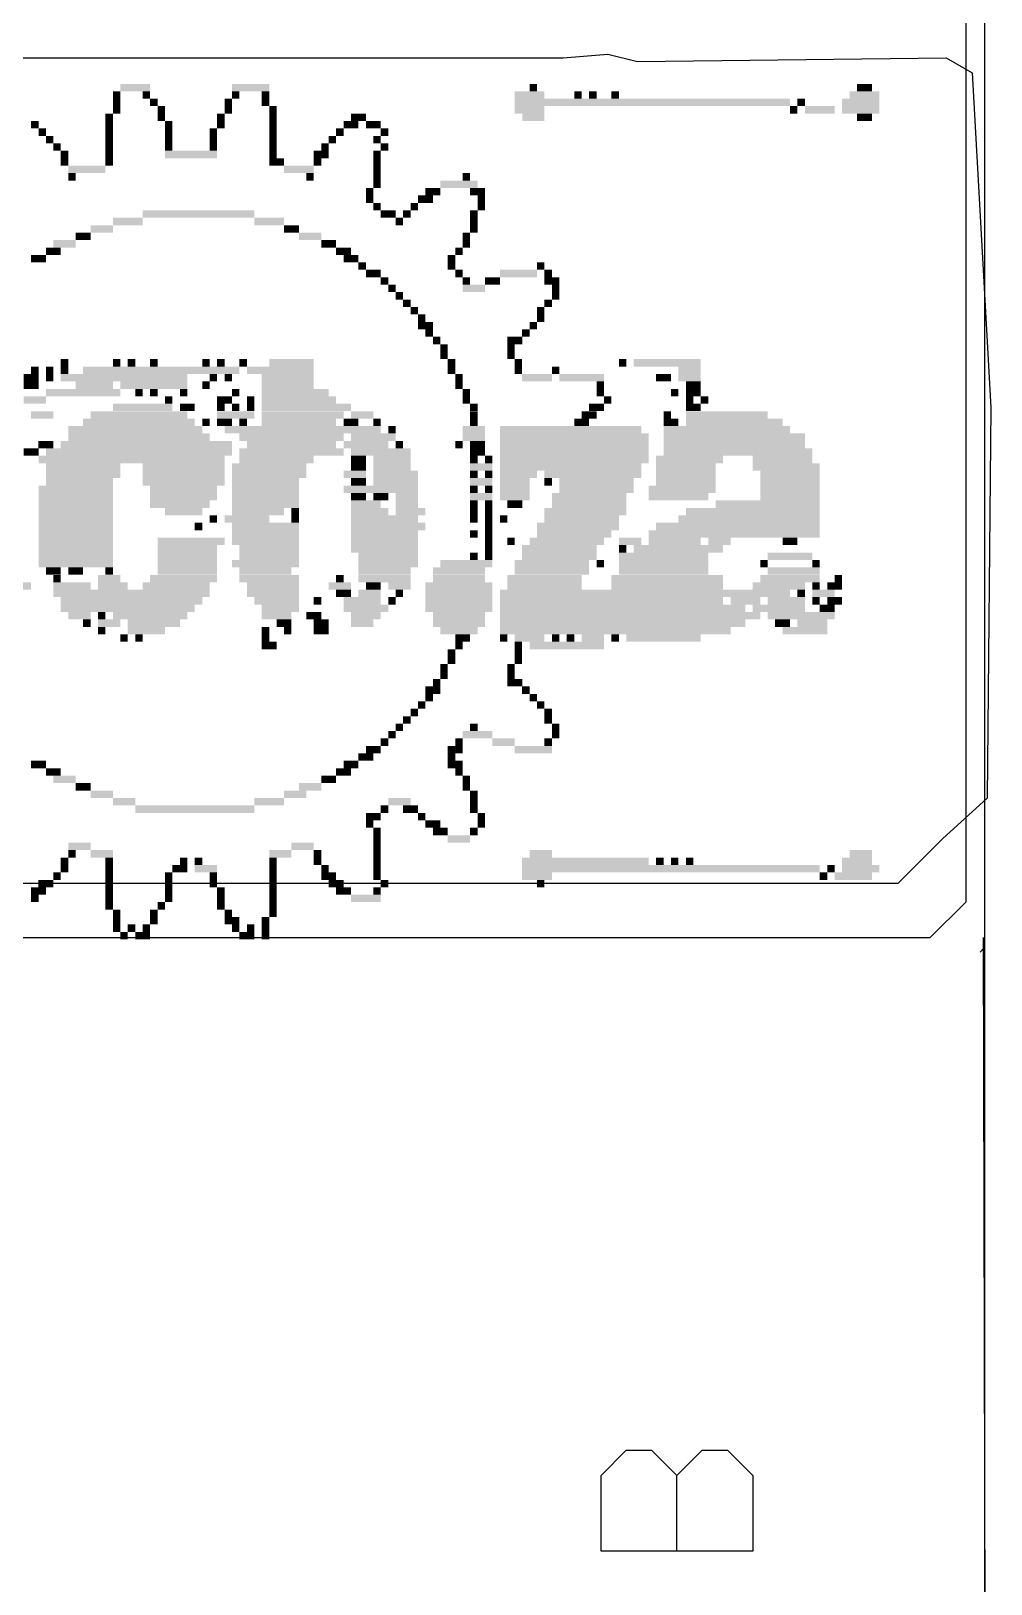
# Model space of a CAD drawing. Extents: x 103 to 286, y -140 to -65.
# Drawn here: x 277.14 to 285.66, y -109.24 to -95.45 of the extents above; entities that cross this region are included whole.
import ezdxf

# ---------------------------------------------------------------- set-up
doc = ezdxf.new("R2010")
doc.units = 0
for name, color, linetype in [('1', 82, 'CONTINUOUS'), ('16', 175, 'CONTINUOUS'), ('20', 7, 'CONTINUOUS'), ('21', 253, 'CONTINUOUS')]:
    doc.layers.add(name, color=color, linetype=linetype)

# ---------------------------------------------------------------- blocks, each defined once
blk = doc.blocks.new('RECT')
blk.add_solid([(-0.5, -0.5), (0.5, -0.5), (-0.5, 0.5), (0.5, 0.5)])

msp = doc.modelspace()

# ---------------------------------------------------------------- linework, layer by layer
at = {"layer": '1'}
for p, q in [((281.8587, -95.692), (282.255, -95.6589)), ((282.255, -95.6589), (282.5191, -95.725)), ((176.1947, -95.692), (281.8587, -95.692)), ((282.5191, -95.725), (285.2598, -95.692)), ((285.2598, -95.692), (285.4909, -95.824)), ((285.4909, -95.824), (285.656, -98.7958)), ((285.656, -98.7958), (285.623, -102.2629)), ((285.623, -102.2629), (285.2268, -102.6262)), ((285.2268, -102.6262), (284.8305, -103.0224)), ((284.8305, -103.0224), (272.1508, -103.0224))]:
    msp.add_line(p, q, dxfattribs=at)
at = {"layer": '16'}
for p, q in [((285.4325, -67.6275), (285.4325, -103.1875)), ((285.4325, -103.1875), (285.115, -103.505)), ((285.115, -103.505), (272.0975, -103.505))]:
    msp.add_line(p, q, dxfattribs=at)
at = {"layer": '20'}
for p, q in [((285.5976, -65.659), (285.5976, -121.285)), ((285.623, -116.4666), (285.59, -103.4999)), ((285.5595, -103.632), (285.5913, -103.6003))]:
    msp.add_line(p, q, dxfattribs=at)
at = {"layer": '21'}
for p, q in [((282.1954, -108.276), (282.42, -108.0514)), ((282.42, -108.0514), (282.6445, -108.0514)), ((282.6445, -108.0514), (282.8691, -108.276)), ((282.8691, -108.276), (283.0936, -108.0514)), ((283.0936, -108.0514), (283.3182, -108.0514)), ((283.3182, -108.0514), (283.5427, -108.276)), ((282.1954, -108.9496), (282.1954, -108.276)), ((282.8691, -108.9496), (282.8691, -108.276)), ((283.5427, -108.276), (283.5427, -108.9496)), ((283.5427, -108.9496), (282.1954, -108.9496))]:
    msp.add_line(p, q, dxfattribs=at)

# ---------------------------------------------------------------- block references
at = {"layer": '21', "yscale": 0.066}
for p, xscale in [((278.0614, -95.9561), 0.2642), ((279.085, -95.9561), 0.3302), ((281.5946, -95.9561), 0.066), ((284.5333, -95.9561), 0.1321), ((277.8963, -96.0222), 0.066), ((277.8963, -96.0882), 0.066), ((278.1605, -96.0222), 0.066), ((278.2265, -96.0882), 0.066), ((278.8869, -96.0882), 0.066), ((278.953, -96.0222), 0.066), ((279.2171, -96.0222), 0.066), ((279.2171, -96.0882), 0.066), ((281.5615, -96.0222), 0.2642), ((282.6512, -96.0882), 2.4435), ((281.9908, -96.0222), 0.066), ((282.1229, -96.0222), 0.066), ((282.321, -96.0222), 0.066), ((283.972, -96.0882), 0.066), ((284.5003, -96.0882), 0.3302), ((284.5333, -96.0222), 0.2642), ((277.8303, -96.2203), 0.066), ((277.8963, -96.1542), 0.066), ((278.2926, -96.1542), 0.066), ((278.2926, -96.2203), 0.066), ((278.8209, -96.2203), 0.066), ((278.8869, -96.1542), 0.066), ((279.2832, -96.1542), 0.066), ((279.2832, -96.2203), 0.066), ((280.0426, -96.2203), 0.1321), ((281.5615, -96.1542), 0.2642), ((281.5946, -96.2203), 0.1981), ((283.906, -96.1542), 0.066), ((284.1371, -96.1542), 0.2642), ((284.5003, -96.1542), 0.3302), ((284.5333, -96.2203), 0.1321), ((277.1699, -96.2863), 0.066), ((277.2359, -96.3524), 0.066), ((277.8303, -96.2863), 0.066), ((277.8303, -96.3524), 0.066), ((278.3586, -96.2863), 0.066), ((278.3586, -96.3524), 0.066), ((278.7548, -96.3524), 0.066), ((278.8209, -96.2863), 0.066), ((279.2832, -96.2863), 0.066), ((279.2832, -96.3524), 0.066), ((279.8775, -96.3524), 0.066), ((279.9766, -96.2863), 0.1321), ((280.1747, -96.2863), 0.1321), ((280.2738, -96.3524), 0.066), ((277.302, -96.4184), 0.066), ((277.368, -96.4844), 0.066), ((277.8303, -96.4184), 0.066), ((277.8303, -96.4844), 0.066), ((278.3586, -96.4184), 0.066), ((278.3586, -96.4844), 0.066), ((278.7548, -96.4184), 0.066), ((278.7548, -96.4844), 0.066), ((279.2832, -96.4184), 0.066), ((279.2832, -96.4844), 0.066), ((279.7454, -96.4844), 0.066), ((279.8115, -96.4184), 0.066), ((280.2077, -96.4184), 0.066), ((280.2738, -96.4844), 0.066), ((277.434, -96.5505), 0.066), ((277.434, -96.6165), 0.066), ((277.8303, -96.5505), 0.066), ((277.8303, -96.6165), 0.066), ((278.5567, -96.5505), 0.4623), ((279.3162, -96.6165), 0.1321), ((279.2832, -96.5505), 0.066), ((279.7124, -96.5505), 0.1321), ((279.6794, -96.6165), 0.066), ((280.2077, -96.5505), 0.066), ((280.2077, -96.6165), 0.066), ((277.6322, -96.6826), 0.3302), ((277.5001, -96.7486), 0.066), ((279.5143, -96.6826), 0.2642), ((279.6134, -96.7486), 0.066), ((280.2077, -96.6826), 0.066), ((280.2077, -96.7486), 0.066), ((281.0002, -96.7486), 0.066), ((280.1417, -96.8807), 0.066), ((280.2077, -96.8146), 0.066), ((280.703, -96.8807), 0.1321), ((280.9342, -96.8146), 0.3302), ((281.0993, -96.8807), 0.1321), ((278.6228, -97.0788), 0.9906), ((280.1417, -96.9467), 0.066), ((280.2077, -97.0128), 0.066), ((280.3068, -97.0788), 0.1321), ((280.4719, -97.0788), 0.066), ((280.5379, -97.0128), 0.066), ((280.637, -96.9467), 0.1321), ((281.0662, -97.0788), 0.066), ((281.1323, -96.9467), 0.066), ((281.1323, -97.0128), 0.066), ((277.7642, -97.2109), 0.1981), ((277.9954, -97.1448), 0.2642), ((279.2501, -97.1448), 0.2642), ((279.4483, -97.2109), 0.1321), ((280.4058, -97.1448), 0.066), ((281.0662, -97.1448), 0.066), ((281.0662, -97.2109), 0.066), ((277.434, -97.343), 0.1981), ((277.5991, -97.2769), 0.1321), ((279.6134, -97.2769), 0.1981), ((279.7785, -97.343), 0.1321), ((281.0002, -97.2769), 0.066), ((281.0002, -97.343), 0.066), ((277.2029, -97.475), 0.1321), ((277.335, -97.409), 0.1321), ((279.9105, -97.409), 0.1321), ((279.9766, -97.475), 0.1321), ((280.8681, -97.475), 0.066), ((280.9342, -97.409), 0.066), ((280.0756, -97.5411), 0.066), ((280.1747, -97.6071), 0.1321), ((280.8681, -97.5411), 0.066), ((280.9342, -97.6071), 0.066), ((281.4625, -97.6071), 0.3302), ((281.6606, -97.5411), 0.066), ((281.7266, -97.6071), 0.066), ((280.2738, -97.6732), 0.066), ((280.3398, -97.7392), 0.066), ((281.0002, -97.6732), 0.066), ((281.0662, -97.7392), 0.1981), ((281.2313, -97.6732), 0.1321), ((281.7597, -97.6732), 0.1321), ((281.7927, -97.7392), 0.066), ((280.4058, -97.8052), 0.066), ((280.4719, -97.8713), 0.066), ((281.7266, -97.8713), 0.066), ((281.7927, -97.8052), 0.066), ((280.5379, -97.9373), 0.066), ((280.604, -98.0034), 0.066), ((281.6606, -97.9373), 0.066), ((281.6606, -98.0034), 0.066), ((280.637, -98.0694), 0.1321), ((280.67, -98.1354), 0.066), ((281.5285, -98.1354), 0.066), ((281.5946, -98.0694), 0.066), ((280.736, -98.2015), 0.066), ((280.8021, -98.2675), 0.066), ((281.3964, -98.2675), 0.066), ((281.4295, -98.2015), 0.1321), ((277.434, -98.3996), 0.066), ((277.8963, -98.3996), 0.066), ((278.0284, -98.3996), 0.066), ((278.2265, -98.3996), 0.066), ((278.6888, -98.3996), 0.066), ((278.8209, -98.3996), 0.066), ((279.019, -98.3996), 0.066), ((279.4483, -98.3996), 0.3962), ((280.8021, -98.3336), 0.066), ((280.8681, -98.3996), 0.066), ((281.3964, -98.3336), 0.066), ((281.4625, -98.3996), 0.066), ((282.387, -98.3996), 0.066), ((282.7833, -98.3996), 0.5944), ((277.1369, -98.5317), 0.1321), ((277.1369, -98.5977), 0.1321), ((277.1699, -98.4656), 0.066), ((277.302, -98.4656), 0.066), ((277.302, -98.5317), 0.066), ((277.434, -98.4656), 0.066), ((277.9624, -98.5317), 1.1227), ((277.6982, -98.5977), 0.3302), ((278.2926, -98.4656), 1.3868), ((278.2265, -98.5977), 0.5944), ((278.6888, -98.5977), 0.066), ((278.7548, -98.5317), 0.066), ((278.8869, -98.5317), 0.066), ((279.3492, -98.4656), 0.5944), ((279.4152, -98.5317), 0.4623), ((279.4152, -98.5977), 0.4623), ((280.8681, -98.4656), 0.066), ((280.9342, -98.5317), 0.066), ((280.9342, -98.5977), 0.066), ((281.4625, -98.4656), 0.066), ((281.6276, -98.5317), 0.2642), ((281.7927, -98.4656), 0.066), ((282.0238, -98.5317), 0.3962), ((282.1889, -98.5977), 0.066), ((282.7503, -98.5317), 0.1321), ((282.9814, -98.4656), 0.1981), ((282.9814, -98.5317), 0.1981), ((283.0144, -98.5977), 0.1321), ((277.1699, -98.7298), 0.1981), ((277.5991, -98.6638), 0.6604), ((278.0944, -98.6638), 0.066), ((278.2265, -98.6638), 0.066), ((278.3586, -98.7298), 0.066), ((278.4907, -98.6638), 0.066), ((278.8539, -98.7298), 0.1321), ((278.953, -98.6638), 0.066), ((279.085, -98.7298), 0.066), ((279.4813, -98.6638), 0.5944), ((279.5143, -98.7298), 0.6604), ((281.0002, -98.6638), 0.066), ((281.0002, -98.7298), 0.066), ((282.1889, -98.6638), 0.066), ((282.255, -98.7298), 0.066), ((282.8493, -98.6638), 0.066), ((283.0144, -98.6638), 0.1321), ((282.9814, -98.7298), 0.066), ((283.1135, -98.7298), 0.066), ((277.2359, -98.8619), 0.1981), ((278.0944, -98.8619), 0.8585), ((278.1275, -98.7958), 0.5283), ((278.5237, -98.7958), 0.1321), ((278.8209, -98.7958), 0.066), ((278.953, -98.8619), 0.3302), ((278.953, -98.7958), 0.066), ((279.085, -98.7958), 0.066), ((279.5803, -98.7958), 0.7925), ((279.5473, -98.8619), 0.7264), ((280.0756, -98.8619), 0.1981), ((281.0662, -98.7958), 0.066), ((281.0662, -98.8619), 0.066), ((282.0899, -98.8619), 0.1321), ((282.1559, -98.7958), 0.1321), ((282.7833, -98.8619), 0.066), ((283.0144, -98.7958), 0.1321), ((283.3116, -98.8619), 0.7264), ((278.0614, -98.994), 1.1887), ((278.0944, -98.9279), 0.9906), ((278.6888, -98.9279), 0.066), ((278.8539, -98.9279), 0.1321), ((279.5473, -98.994), 1.3868), ((279.019, -98.9279), 0.066), ((279.5143, -98.9279), 0.6604), ((279.9766, -98.9279), 0.1321), ((280.2077, -98.9279), 0.066), ((280.3398, -98.994), 0.066), ((281.0662, -98.994), 0.1981), ((281.0662, -98.9279), 0.066), ((281.9248, -98.994), 1.2548), ((282.0238, -98.9279), 0.1321), ((282.8163, -98.9279), 0.1321), ((283.3116, -98.994), 1.1227), ((283.3776, -98.9279), 0.8585), ((277.2689, -99.126), 0.1321), ((278.1605, -99.126), 1.5189), ((278.0944, -99.06), 1.2548), ((279.4483, -99.06), 0.9246), ((279.4483, -99.126), 0.7925), ((280.1087, -99.126), 0.3962), ((280.1747, -99.06), 0.3962), ((280.4058, -99.126), 0.066), ((280.9342, -99.126), 0.066), ((281.0662, -99.06), 0.1981), ((281.0993, -99.126), 0.1321), ((281.9578, -99.06), 1.3208), ((281.9578, -99.126), 1.3208), ((283.3776, -99.06), 1.2548), ((283.3776, -99.126), 1.2548), ((277.1369, -99.1921), 0.1321), ((278.0284, -99.2581), 1.651), ((278.0944, -99.1921), 1.651), ((279.4483, -99.1921), 0.9246), ((279.3162, -99.2581), 0.6604), ((280.0426, -99.2581), 0.1321), ((280.2407, -99.1921), 0.5283), ((280.3398, -99.2581), 0.3302), ((281.0662, -99.2581), 0.066), ((281.0993, -99.1921), 0.1321), ((281.1983, -99.2581), 0.066), ((281.9578, -99.1921), 1.3208), ((281.9578, -99.2581), 1.3208), ((282.9814, -99.2581), 0.5944), ((283.4107, -99.1921), 1.3208), ((283.8069, -99.2581), 0.5283), ((277.5991, -99.3242), 0.6604), ((277.5991, -99.3902), 0.6604), ((278.4907, -99.3242), 0.7264), ((278.4907, -99.3902), 0.7264), ((279.2501, -99.3242), 0.6604), ((279.2501, -99.3902), 0.6604), ((280.0096, -99.3902), 0.1981), ((280.0426, -99.3242), 0.1321), ((280.3398, -99.3242), 0.3302), ((280.3728, -99.3902), 0.3962), ((281.0662, -99.3902), 0.066), ((281.1323, -99.3242), 0.1981), ((281.1983, -99.3902), 0.066), ((281.9248, -99.3242), 1.2548), ((281.4625, -99.3902), 0.3302), ((282.1229, -99.3902), 0.8585), ((282.9484, -99.3242), 0.5283), ((282.9484, -99.3902), 0.5283), ((283.8399, -99.3242), 0.5944), ((283.8729, -99.3902), 0.5283), ((277.5331, -99.5223), 0.6604), ((277.5661, -99.4562), 0.5944), ((278.4907, -99.4562), 0.7264), ((278.4907, -99.5223), 0.5944), ((279.2171, -99.4562), 0.5944), ((279.2171, -99.5223), 0.5944), ((280.2407, -99.5223), 0.6604), ((280.0426, -99.4562), 0.1321), ((280.3728, -99.4562), 0.3962), ((281.0662, -99.5223), 0.066), ((281.1323, -99.4562), 0.1981), ((281.1983, -99.5223), 0.066), ((281.4295, -99.4562), 0.2642), ((281.4295, -99.5223), 0.2642), ((281.7266, -99.4562), 0.066), ((282.1559, -99.4562), 0.6604), ((282.1559, -99.5223), 0.6604), ((282.9154, -99.5223), 0.5944), ((282.9484, -99.4562), 0.5283), ((283.8729, -99.4562), 0.5283), ((283.8729, -99.5223), 0.5283), ((277.5331, -99.5883), 0.6604), ((277.5331, -99.6544), 0.6604), ((278.4907, -99.5883), 0.5944), ((278.4577, -99.6544), 0.5283), ((279.2171, -99.5883), 0.5944), ((279.2171, -99.6544), 0.5944), ((280.0426, -99.5883), 0.1321), ((280.1087, -99.6544), 0.2642), ((280.2407, -99.5883), 0.1321), ((280.4719, -99.5883), 0.1981), ((280.4719, -99.6544), 0.1981), ((281.0662, -99.6544), 0.066), ((281.1323, -99.5883), 0.1981), ((281.1983, -99.6544), 0.066), ((281.4295, -99.5883), 0.2642), ((281.4295, -99.6544), 0.1321), ((282.0899, -99.5883), 0.6604), ((282.0899, -99.6544), 0.6604), ((282.8823, -99.5883), 0.5283), ((283.6748, -99.6544), 0.9246), ((283.8729, -99.5883), 0.5283), ((277.5331, -99.7204), 0.6604), ((277.5331, -99.7864), 0.6604), ((278.4907, -99.7204), 0.3302), ((278.7548, -99.7864), 0.066), ((279.052, -99.7864), 0.3962), ((279.1511, -99.7204), 0.4623), ((279.4813, -99.7204), 0.066), ((279.4813, -99.7864), 0.066), ((280.1417, -99.7204), 0.3302), ((280.2738, -99.7864), 0.5944), ((280.5049, -99.7204), 0.2642), ((281.0662, -99.7204), 0.066), ((281.0662, -99.7864), 0.066), ((281.1983, -99.7204), 0.066), ((281.1983, -99.7864), 0.066), ((281.3304, -99.7864), 0.066), ((282.0568, -99.7204), 0.7264), ((282.0238, -99.7864), 0.6604), ((283.5097, -99.7864), 1.2548), ((283.5427, -99.7204), 1.1887), ((277.5331, -99.8525), 0.6604), ((277.5331, -99.9185), 0.6604), ((278.6228, -99.8525), 0.066), ((279.2171, -99.8525), 0.5944), ((279.2171, -99.9185), 0.5944), ((280.3068, -99.8525), 0.6604), ((280.2738, -99.9185), 0.5944), ((281.0662, -99.9185), 0.066), ((281.1983, -99.8525), 0.066), ((281.1983, -99.9185), 0.066), ((281.9908, -99.8525), 0.7264), ((281.9578, -99.9185), 0.6604), ((283.3776, -99.9185), 1.5189), ((283.4107, -99.8525), 1.4529), ((277.5331, -99.9846), 0.6604), ((277.5331, -100.0506), 0.6604), ((278.5567, -99.9846), 0.5944), ((278.5237, -100.0506), 0.5283), ((279.2171, -99.9846), 0.5944), ((279.2501, -100.0506), 0.5283), ((280.2738, -99.9846), 0.5944), ((280.2738, -100.0506), 0.5944), ((281.1983, -99.9846), 0.066), ((281.1983, -100.0506), 0.066), ((281.3964, -99.9846), 0.066), ((281.8257, -100.0506), 0.6604), ((281.8917, -99.9846), 0.6604), ((282.387, -100.0506), 0.066), ((282.4531, -99.9846), 0.1981), ((282.8823, -100.0506), 0.7925), ((282.8493, -99.9846), 0.4623), ((283.2456, -99.9846), 0.1981), ((283.8729, -99.9846), 0.1321), ((277.5331, -100.1166), 0.6604), ((277.5331, -100.1827), 0.6604), ((277.335, -100.2487), 0.1321), ((277.5331, -100.2487), 0.1321), ((277.8303, -100.2487), 0.066), ((278.5237, -100.1166), 0.5283), ((278.5237, -100.1827), 0.5283), ((278.5237, -100.2487), 0.5283), ((279.2171, -100.1827), 0.5944), ((279.2501, -100.1166), 0.5283), ((279.2171, -100.2487), 0.4623), ((280.2738, -100.2487), 0.4623), ((280.3068, -100.1166), 0.5283), ((280.3068, -100.1827), 0.5283), ((280.9342, -100.2487), 0.4623), ((281.0002, -100.1827), 0.4623), ((281.0662, -100.1166), 0.066), ((281.1983, -100.1166), 0.066), ((281.7597, -100.1827), 0.6604), ((281.7597, -100.2487), 0.6604), ((281.8257, -100.1166), 0.6604), ((282.1889, -100.1827), 0.066), ((282.7503, -100.1166), 0.7925), ((282.7503, -100.1827), 0.7925), ((282.7503, -100.2487), 0.7925), ((283.6418, -100.1827), 0.066), ((283.8729, -100.1166), 0.3962), ((283.906, -100.2487), 0.4623), ((284.1041, -100.1827), 0.066), ((276.8397, -100.3808), 0.5944), ((277.368, -100.3148), 0.066), ((277.5001, -100.3808), 0.3302), ((277.8633, -100.3808), 0.2642), ((277.8303, -100.3148), 0.1981), ((278.4246, -100.3808), 0.5944), ((278.4907, -100.3148), 0.5944), ((279.2501, -100.3148), 0.5283), ((279.2832, -100.3808), 0.4623), ((279.8775, -100.3808), 0.1981), ((279.8775, -100.3148), 0.066), ((280.2738, -100.3148), 0.4623), ((280.1747, -100.3808), 0.1321), ((280.4058, -100.3808), 0.1981), ((280.9342, -100.3808), 0.5944), ((280.9342, -100.3148), 0.4623), ((281.6936, -100.3148), 0.6604), ((281.6936, -100.3808), 0.6604), ((282.7833, -100.3148), 0.9906), ((282.7833, -100.3808), 0.9906), ((283.7739, -100.3808), 0.4623), ((283.8729, -100.3148), 0.5283), ((284.1041, -100.3808), 0.066), ((284.2692, -100.3808), 0.1321), ((284.3022, -100.3148), 0.066), ((278.0284, -100.4468), 1.3868), ((278.0284, -100.5129), 1.2548), ((279.2832, -100.4468), 0.4623), ((279.3162, -100.5129), 0.3962), ((279.6794, -100.5129), 0.066), ((279.9105, -100.4468), 0.1321), ((280.0756, -100.5129), 0.3302), ((280.1417, -100.4468), 0.1981), ((280.3398, -100.5129), 0.066), ((280.4058, -100.4468), 0.066), ((280.9342, -100.4468), 0.5944), ((280.9342, -100.5129), 0.5944), ((282.5852, -100.4468), 2.5756), ((282.288, -100.5129), 1.9812), ((283.4767, -100.5129), 0.2642), ((283.8399, -100.5129), 0.3302), ((283.972, -100.4468), 0.066), ((284.1701, -100.4468), 0.1981), ((284.1041, -100.5129), 0.066), ((284.2692, -100.5129), 0.1321), ((277.9954, -100.5789), 1.1887), ((277.5661, -100.645), 0.1981), ((277.7642, -100.645), 0.066), ((278.1935, -100.645), 0.6604), ((279.3492, -100.5789), 0.3302), ((279.3162, -100.645), 0.2642), ((279.6464, -100.645), 0.1321), ((280.1087, -100.5789), 0.3962), ((280.1087, -100.645), 0.2642), ((280.9342, -100.5789), 0.5944), ((280.9342, -100.645), 0.4623), ((282.387, -100.5789), 2.1793), ((282.4531, -100.645), 2.3114), ((283.7739, -100.5789), 0.4623), ((283.972, -100.645), 0.5944), ((284.2031, -100.5789), 0.1321), ((277.6322, -100.711), 0.066), ((277.7642, -100.777), 0.066), ((277.8303, -100.711), 0.1981), ((278.2265, -100.711), 0.4623), ((278.1605, -100.777), 0.3302), ((279.2171, -100.777), 0.066), ((279.3822, -100.711), 0.1321), ((279.4152, -100.777), 0.066), ((279.7124, -100.711), 0.1321), ((279.7124, -100.777), 0.1321), ((280.0756, -100.711), 0.1981), ((280.9342, -100.711), 0.4623), ((280.9342, -100.777), 0.3302), ((282.387, -100.711), 2.1793), ((282.321, -100.777), 2.0472), ((283.8069, -100.711), 0.1321), ((284.005, -100.777), 0.3962), ((284.0711, -100.711), 0.2642), ((277.9624, -100.8431), 0.066), ((278.0944, -100.8431), 0.066), ((279.2501, -100.9091), 0.1321), ((279.2171, -100.8431), 0.066), ((280.9672, -100.8431), 0.1321), ((280.9342, -100.9091), 0.066), ((281.3304, -100.8431), 0.066), ((281.5615, -100.8431), 0.2642), ((281.4625, -100.9091), 0.066), ((281.8917, -100.9091), 0.6604), ((281.7927, -100.8431), 0.066), ((281.9248, -100.8431), 0.066), ((282.1229, -100.8431), 0.1981), ((282.321, -100.8431), 0.066), ((282.7503, -100.8431), 0.6604), ((280.8681, -100.9752), 0.066), ((280.8681, -101.0412), 0.066), ((281.4625, -100.9752), 0.066), ((281.4625, -101.0412), 0.066), ((280.8021, -101.1072), 0.066), ((280.8021, -101.1733), 0.066), ((281.3964, -101.1072), 0.066), ((281.3964, -101.1733), 0.066), ((280.703, -101.3054), 0.1321), ((280.736, -101.2393), 0.066), ((281.4295, -101.2393), 0.1321), ((281.5285, -101.3054), 0.066), ((280.604, -101.4374), 0.066), ((280.67, -101.3714), 0.066), ((281.5946, -101.3714), 0.066), ((281.6606, -101.4374), 0.066), ((280.4719, -101.5695), 0.066), ((280.5379, -101.5035), 0.066), ((281.7266, -101.5035), 0.066), ((281.7266, -101.5695), 0.066), ((280.2738, -101.7676), 0.066), ((280.3398, -101.7016), 0.066), ((280.4058, -101.6356), 0.066), ((280.9342, -101.7676), 0.066), ((281.0993, -101.7016), 0.2642), ((281.0662, -101.6356), 0.066), ((281.3304, -101.7676), 0.1981), ((281.7266, -101.7676), 0.066), ((281.7927, -101.6356), 0.066), ((281.7927, -101.7016), 0.066), ((280.1087, -101.8997), 0.1321), ((280.1747, -101.8337), 0.1321), ((280.9011, -101.8337), 0.1321), ((280.8681, -101.8997), 0.066), ((281.5946, -101.8337), 0.3302), ((277.2029, -101.9658), 0.1321), ((277.335, -102.0318), 0.1321), ((279.9105, -102.0318), 0.1321), ((279.9766, -101.9658), 0.1321), ((280.9011, -101.9658), 0.1321), ((280.9342, -102.0318), 0.066), ((277.434, -102.0978), 0.1981), ((277.5991, -102.1639), 0.1321), ((279.6134, -102.1639), 0.1981), ((279.7785, -102.0978), 0.1321), ((281.0002, -102.0978), 0.066), ((281.0002, -102.1639), 0.066), ((277.7642, -102.2299), 0.1981), ((277.9624, -102.296), 0.1981), ((279.2501, -102.296), 0.2642), ((279.4813, -102.2299), 0.1981), ((280.4058, -102.296), 0.1981), ((281.0662, -102.2299), 0.066), ((281.0662, -102.296), 0.066), ((278.5897, -102.362), 1.0566), ((280.1747, -102.428), 0.1321), ((280.2738, -102.362), 0.066), ((280.5049, -102.362), 0.1321), ((280.604, -102.428), 0.066), ((281.0662, -102.362), 0.066), ((281.1323, -102.428), 0.066), ((280.1417, -102.4941), 0.066), ((280.2077, -102.5601), 0.066), ((280.703, -102.4941), 0.1321), ((280.7691, -102.5601), 0.1321), ((281.0662, -102.5601), 0.066), ((281.1323, -102.4941), 0.066), ((277.5661, -102.6922), 0.1981), ((279.5473, -102.6922), 0.1981), ((280.2077, -102.6262), 0.066), ((280.2077, -102.6922), 0.066), ((280.9342, -102.6262), 0.1981), ((277.434, -102.8243), 0.066), ((277.5001, -102.7582), 0.066), ((277.7642, -102.7582), 0.1981), ((277.8303, -102.8243), 0.066), ((278.4907, -102.8243), 0.066), ((278.6228, -102.8243), 0.066), ((279.3492, -102.7582), 0.1981), ((279.2832, -102.8243), 0.066), ((279.6794, -102.7582), 0.066), ((279.6794, -102.8243), 0.066), ((280.2077, -102.7582), 0.066), ((280.2077, -102.8243), 0.066), ((282.0568, -102.8243), 1.1227), ((281.6606, -102.7582), 0.1981), ((282.7172, -102.8243), 0.066), ((282.8493, -102.8243), 0.066), ((282.9814, -102.8243), 0.066), ((284.4673, -102.8243), 0.2642), ((284.5003, -102.7582), 0.1981), ((277.368, -102.9564), 0.066), ((277.434, -102.8903), 0.066), ((277.8303, -102.8903), 0.066), ((277.8303, -102.9564), 0.066), ((278.3586, -102.9564), 0.066), ((278.4577, -102.8903), 0.1321), ((278.6888, -102.8903), 0.1981), ((278.7548, -102.9564), 0.066), ((279.2832, -102.8903), 0.066), ((279.2832, -102.9564), 0.066), ((279.7454, -102.8903), 0.066), ((279.7785, -102.9564), 0.1321), ((280.2077, -102.8903), 0.066), ((280.2077, -102.9564), 0.066), ((282.8163, -102.8903), 2.6416), ((281.6276, -102.9564), 0.2642), ((284.1701, -102.9564), 0.066), ((284.2362, -102.8903), 0.066), ((284.4343, -102.9564), 0.3302), ((284.5003, -102.8903), 0.3302), ((277.2029, -103.0884), 0.1321), ((277.2689, -103.0224), 0.1321), ((277.8303, -103.0224), 0.066), ((277.8303, -103.0884), 0.066), ((278.3586, -103.0224), 0.066), ((278.3586, -103.0884), 0.066), ((278.7548, -103.0224), 0.066), ((278.8209, -103.0884), 0.066), ((279.2832, -103.0224), 0.066), ((279.2832, -103.0884), 0.066), ((279.8445, -103.0224), 0.1321), ((279.9105, -103.0884), 0.1321), ((280.2077, -103.0884), 0.066), ((280.2738, -103.0224), 0.066), ((281.6606, -103.0224), 0.066), ((277.1699, -103.1545), 0.066), ((277.8303, -103.1545), 0.066), ((277.8303, -103.2205), 0.066), ((277.8963, -103.2866), 0.066), ((278.2265, -103.2866), 0.066), ((278.2926, -103.2205), 0.066), ((278.3586, -103.1545), 0.066), ((278.8209, -103.1545), 0.066), ((278.8209, -103.2205), 0.066), ((278.8869, -103.2866), 0.066), ((279.2832, -103.1545), 0.066), ((279.2832, -103.2205), 0.066), ((279.2832, -103.2866), 0.066), ((280.1087, -103.1545), 0.2642), ((277.8963, -103.3526), 0.066), ((277.8963, -103.4186), 0.066), ((278.0284, -103.4186), 0.066), ((278.1605, -103.4186), 0.066), ((278.2265, -103.3526), 0.066), ((278.9199, -103.3526), 0.1321), ((278.953, -103.4186), 0.066), ((279.085, -103.4186), 0.066), ((279.2171, -103.3526), 0.066), ((279.2171, -103.4186), 0.066), ((277.9624, -103.4847), 0.066), ((278.1275, -103.4847), 0.1321), ((279.052, -103.4847), 0.1321), ((279.2171, -103.4847), 0.066)]:
    msp.add_blockref('RECT', p, dxfattribs=dict(at, xscale=xscale))

doc.saveas('drawing.dxf')
